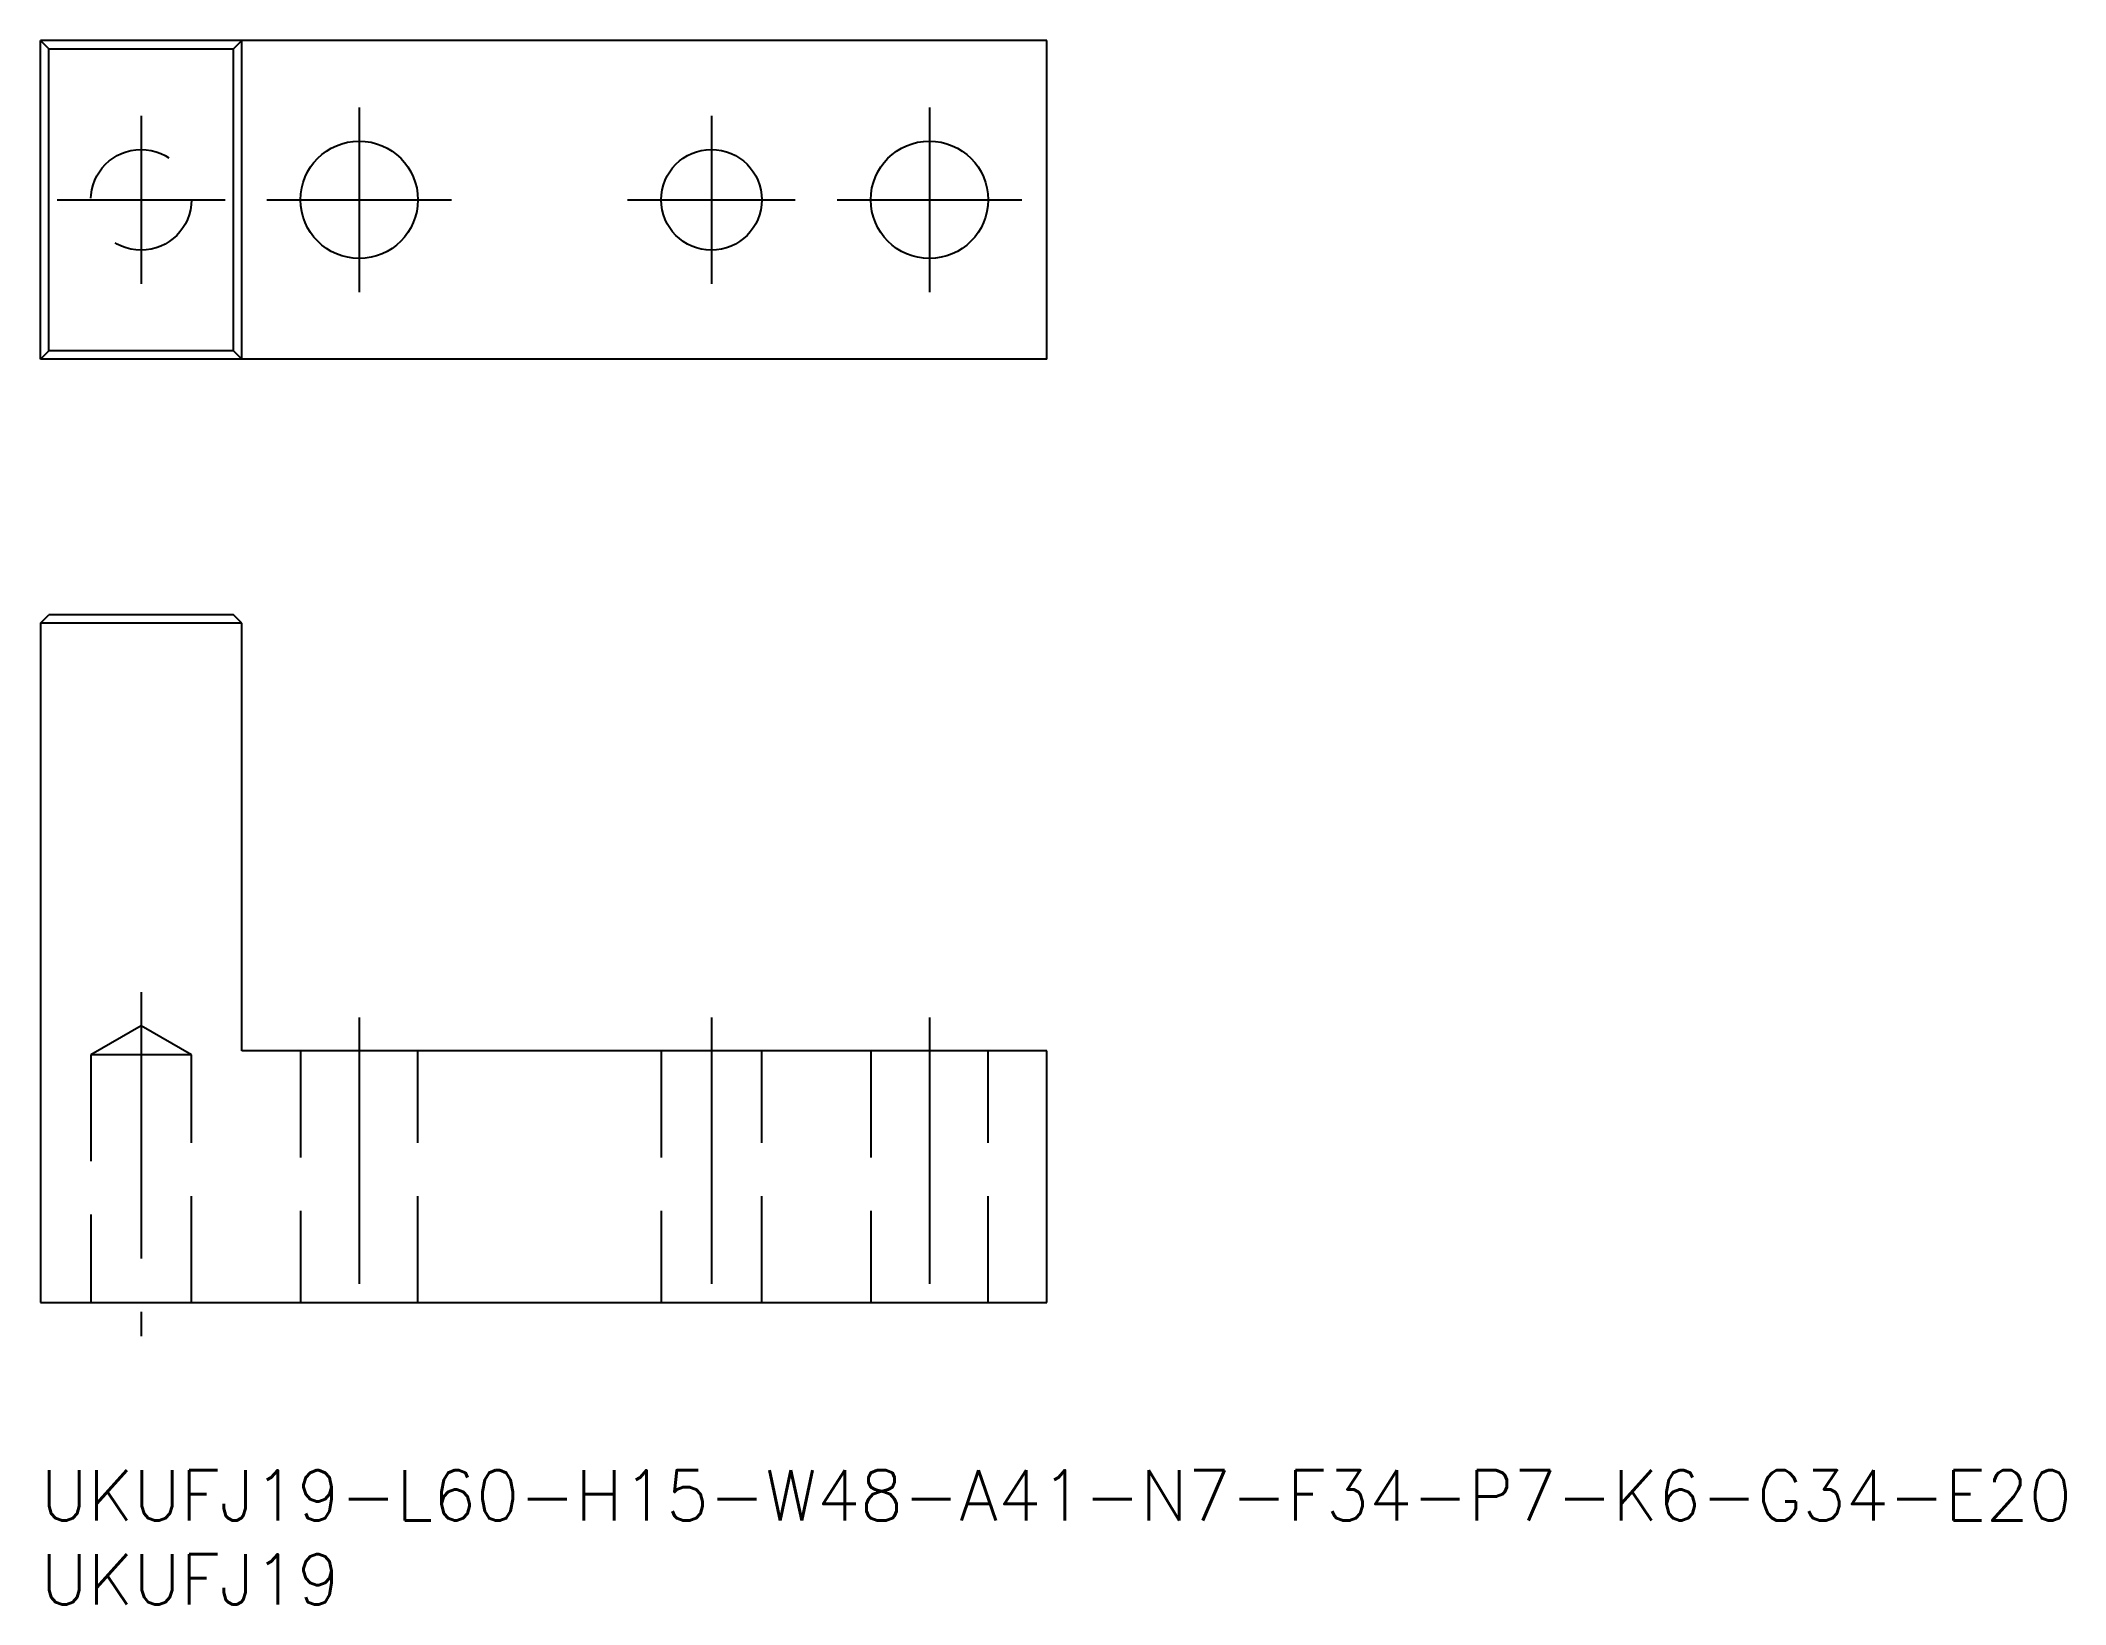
# Model space of a CAD drawing. Extents: x 0 to 121, y -8 to 85.
import ezdxf

# ---------------------------------------------------------------- set-up
doc = ezdxf.new("R2010")
doc.units = 0
doc.header["$LTSCALE"] = 0.5
doc.linetypes.add('CENTER', pattern=[50.8, 31.75, -6.35, 6.35, -6.35])
doc.linetypes.add('DASHED', pattern=[19.05, 12.7, -6.35])
for name, color, linetype in [('MSM_CENTER', 1, 'CENTER'), ('MSM_CONTINUOUS', 7, 'CONTINUOUS'), ('MSM_DASHED', 4, 'DASHED'), ('MSM_PART_NUMBER', 7, 'CONTINUOUS')]:
    doc.layers.add(name, color=color, linetype=linetype)
doc.styles.get("Standard").update_dxf_attribs({"font": 'txt.shx', "height": 1, "bigfont": 'bigfont.shx'})

# ---------------------------------------------------------------- blocks, each defined once
blk = doc.blocks.new('*U26')
at = {"layer": 'MSM_PART_NUMBER'}
blk.add_text('UKUFJ19-L60-H15-W48-A41-N7-F34-P7-K6-G34-E20', height=3, dxfattribs=at).set_placement((0, -3))
blk = doc.blocks.new('*U27')
at = {"layer": 'MSM_PART_NUMBER'}
blk.add_text('UKUFJ19', height=3, dxfattribs=at).set_placement((0, -8))

msp = doc.modelspace()

# ---------------------------------------------------------------- linework, layer by layer
at = {"layer": 'MSM_CENTER'}
for p, q in [((19, 81.24), (19, 70.24)), ((53, 81.24), (53, 70.24)), ((6, 80.74), (6, 70.74)), ((40, 80.74), (40, 70.74)), ((1, 75.74), (11, 75.74)), ((13.5, 75.74), (24.5, 75.74)), ((35, 75.74), (45, 75.74)), ((47.5, 75.74), (58.5, 75.74)), ((6, 28.5), (6, 8)), ((19, 27), (19, 8)), ((40, 27), (40, 8)), ((53, 27), (53, 8))]:
    msp.add_line(p, q, dxfattribs=at)
at = {"layer": 'MSM_CONTINUOUS'}
for p, q in [((60, 85.24), (0, 85.24)), ((0, 66.24), (0, 85.24)), ((0.5, 84.74), (0, 85.24)), ((0.5, 66.74), (0.5, 84.74)), ((0.5, 84.74), (11.5, 84.74)), ((12, 85.24), (11.5, 84.74)), ((11.5, 66.74), (11.5, 84.74)), ((12, 66.24), (12, 85.24)), ((60, 66.24), (60, 85.24)), ((0, 66.24), (0.5, 66.74)), ((11.5, 66.74), (0.5, 66.74)), ((12, 66.24), (11.5, 66.74)), ((60, 66.24), (0, 66.24)), ((0, 50.5), (0.5, 51)), ((11.5, 51), (0.5, 51)), ((12, 50.5), (11.5, 51)), ((0, 50.5), (0, 10)), ((12, 50.5), (0, 50.5)), ((12, 25), (12, 50.5)), ((60, 25), (12, 25)), ((60, 10), (60, 25)), ((0, 10), (60, 10))]:
    msp.add_line(p, q, dxfattribs=at)
for centre, radius in [((19, 75.74), 3.5), ((40, 75.74), 3), ((53, 75.74), 3.5)]:
    msp.add_circle(centre, radius, dxfattribs=at)
at = {"layer": 'MSM_DASHED'}
for p, q in [((6, 26.5), (3, 24.77)), ((9, 24.77), (6, 26.5)), ((9, 24.77), (3, 24.77)), ((3, 24.77), (3, 10)), ((9, 10), (9, 24.77)), ((15.5, 25), (15.5, 10)), ((22.5, 10), (22.5, 25)), ((37, 25), (37, 10)), ((43, 10), (43, 25)), ((49.5, 25), (49.5, 10)), ((56.5, 10), (56.5, 25))]:
    msp.add_line(p, q, dxfattribs=at)
msp.add_circle((6, 75.74), 3, dxfattribs=at)

# ---------------------------------------------------------------- block references
at = {"layer": 'MSM_CONTINUOUS'}
for name in ['*U26', '*U27']:
    msp.add_blockref(name, (0, 0), dxfattribs=at)

doc.saveas('drawing.dxf')
